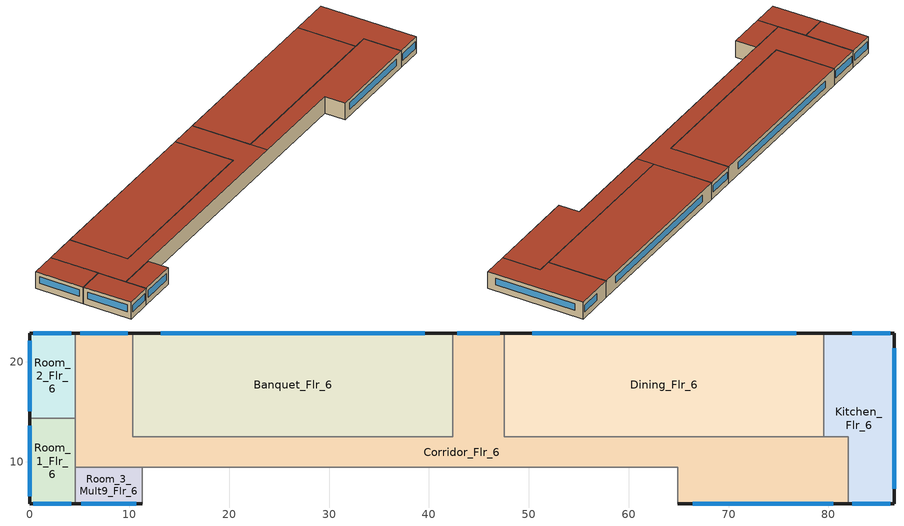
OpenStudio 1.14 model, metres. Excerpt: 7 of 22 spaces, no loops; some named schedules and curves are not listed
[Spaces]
Room_2_Flr_6
 floor adiabatic (Floor Adiabatic construction): 4.57,22.86 4.57,14.33 0,14.33 0,22.86 z16.15
 wall outside: 4.57,22.86 0,22.86 0,14.33 z16.15:19.2
 wall to Room_1_Flr_6: 0,14.33 4.57,14.33 z16.15:19.2
 wall adiabatic (Wall Adiabatic construction): 4.57,14.33 4.57,22.86 z16.15:19.2
 window: 0,22.11 0,15.07 / 4.17,22.86 0.4,22.86 z17.26:18.48
 roof outside: 4.57,14.33 4.57,22.86 0,22.86 0,14.33 z19.2
Banquet_Flr_6
 floor adiabatic (Floor Adiabatic construction): 42.37,22.86 42.37,12.5 10.36,12.5 10.36,22.86 z16.15
 wall outside: 42.37,22.86 10.36,22.86 z16.15:19.2
 wall to Corridor_Flr_6: 10.36,22.86 10.36,12.5 42.37,12.5 42.37,22.86 z16.15:19.2
 window: 39.57,22.86 13.16,22.86 z17.26:18.48
 roof outside: 42.37,12.5 42.37,22.86 10.36,22.86 10.36,12.5 z19.2
Corridor_Flr_6
 floor adiabatic (Floor Adiabatic construction): 47.55,22.86 47.55,12.5 81.99,12.5 81.99,5.79 64.92,5.79 64.92,9.45 4.57,9.45 4.57,22.86 10.36,22.86 10.36,12.5 42.37,12.5 42.37,22.86 z16.15
 wall outside: 64.92,5.79 81.99,5.79 / 47.55,22.86 42.37,22.86 / 10.36,22.86 4.57,22.86 z16.15:19.2
 wall adiabatic (Wall Adiabatic construction): 4.57,22.86 4.57,9.45 64.92,9.45 64.92,5.79 / 81.99,12.5 47.55,12.5 z16.15:19.2
 wall to Kitchen_Flr_6: 81.99,5.79 81.99,12.5 z16.15:19.2
 wall to Dining_Flr_6: 47.55,12.5 47.55,22.86 z16.15:19.2
 window: 66.42,5.79 80.5,5.79 / 47.09,22.86 42.82,22.86 / 9.86,22.86 5.08,22.86 z17.26:18.48
 roof outside: 81.99,5.79 81.99,12.5 47.55,12.5 47.55,9.45 64.92,9.45 64.92,5.79 z19.2; 47.55,9.45 47.55,22.86 42.37,22.86 42.37,12.5 10.36,12.5 10.36,22.86 4.57,22.86 4.57,9.45 z19.2
Room_3_Mult9_Flr_6
 floor adiabatic (Floor Adiabatic construction): 11.28,9.45 11.28,5.79 4.57,5.79 4.57,9.45 z16.15
 wall outside: 4.57,5.79 11.28,5.79 z16.15:19.2
 wall adiabatic (Wall Adiabatic construction): 11.28,5.79 11.28,9.45 4.57,9.45 4.57,5.79 z16.15:19.2
 window: 5.16,5.79 10.69,5.79 z17.26:18.48
 roof outside: 11.28,5.79 11.28,9.45 4.57,9.45 4.57,5.79 z19.2
Dining_Flr_6
 floor adiabatic (Floor Adiabatic construction): 79.55,22.86 79.55,12.5 47.55,12.5 47.55,22.86 z16.15
 wall outside: 79.55,22.86 47.55,22.86 z16.15:19.2
 wall adiabatic (Wall Adiabatic construction): 47.55,12.5 79.55,12.5 z16.15:19.2
 wall to Kitchen_Flr_6: 79.55,12.5 79.55,22.86 z16.15:19.2
 window: 76.75,22.86 50.35,22.86 z17.26:18.48
 roof outside: 79.55,12.5 79.55,22.86 47.55,22.86 47.55,12.5 z19.2
Room_1_Flr_6
 floor adiabatic (Floor Adiabatic construction): 4.57,14.33 4.57,5.79 0,5.79 0,14.33 z16.15
 wall outside: 0,14.33 0,5.79 4.57,5.79 z16.15:19.2
 wall adiabatic (Wall Adiabatic construction): 4.57,5.79 4.57,14.33 z16.15:19.2
 window: 0,13.58 0,6.54 / 0.4,5.79 4.17,5.79 z17.26:18.48
 roof outside: 4.57,5.79 4.57,14.33 0,14.33 0,5.79 z19.2
Kitchen_Flr_6
 floor adiabatic (Floor Adiabatic construction): 86.56,22.86 86.56,5.79 81.99,5.79 81.99,12.5 79.55,12.5 79.55,22.86 z16.15
 wall outside: 81.99,5.79 86.56,5.79 86.56,22.86 79.55,22.86 z16.15:19.2
 wall adiabatic (Wall Adiabatic construction): 79.55,12.5 81.99,12.5 z16.15:19.2
 window: 86.56,7.29 86.56,21.37 / 82.39,5.79 86.16,5.79 / 86.16,22.86 82.39,22.86 z17.26:18.48
 roof outside: 86.56,5.79 86.56,22.86 79.55,22.86 79.55,12.5 81.99,12.5 81.99,5.79 z19.2
[Site]
San Francisco Intl Ap_CA_USA: Latitude {deg}=37.62; Longitude {deg}=-122.4; Time Zone {hr}=-8; Elevation {m}=2; Terrain=City
[Building]
90.1-2013-LargeHotel-ASHRAE 169-3C created: 2018-06-08 12:04:58 -0700: North Axis {deg}=0; Default Construction Set=90.1-2013 - LrgHotel - ASHRAE 169-3C; Standards Building Type=LargeHotel
[Site:GroundTemperature:BuildingSurface]
20.74, 20.75, 20.74, 20.76, 20.78, 22.98, 23.31, 23.37, 23.41, 21.18, 20.89, 20.8
[Site:WaterMainsTemperature]
Calculation Method=Correlation; Annual Average Outdoor Air Temperature {C}=13.7833; Maximum Difference In Monthly Average Outdoor Air Temperatures {deltaC}=7.1
[SizingPeriod:DesignDay] Barometric Pressure {Pa}=101301; Sky Clearness=0; Rain Indicator=0; Snow Indicator=0; Day of Month=21; Daylight Saving Time Indicator=0; Humidity Indicating Type=Wetbulb; Dry-Bulb Temperature Range Modifier Type=DefaultMultipliers
Name | Maximum Dry-Bulb Temperature {C} | Daily Dry-Bulb Temperature Range {deltaC} | Humidity Indicating Conditions at Maximum Dry-Bulb | Wind Speed {m/s} | Wind Direction {deg} | Month | Day Type | Solar Model Indicator | ASHRAE Taub | ASHRAE Taud
San Francisco Intl Ap Ann Htg 99.6% Condns DB | 3.8 | 0 | 3.8 | 2.2 | 150 | 1 | WinterDesignDay | ASHRAEClearSky
San Francisco Intl Ap Ann Clg .4% Condns DB=>MWB | 28.3 | 8.5 | 17.2 | 5.9 | 310 | 8 | SummerDesignDay | ASHRAETau | 0.365 | 2.435
[ClimateZones]
Climate Zone Value 1=3C
[Material:NoMass] Thermal Absorptance=0.9; Solar Absorptance=0.7
Name | Roughness | Thermal Resistance {m2-K/W} | Visible Absorptance
CP02 CARPET PAD | VeryRough | 0.21648 | 0.8
Nonres_Floor_Insulation | MediumSmooth | 2.88292 | 0.7
Typical Insulation R-10.94 | Smooth | 1.92744 | 0.7
Typical Carpet Pad | Smooth | 0.21648 | 0.8
Typical Insulation R-5.74 | Smooth | 1.01115 | 0.7
Typical Insulation R-24.52 | Smooth | 4.31889 | 0.7
Typical Insulation R-0.58 | Smooth | 0.101875 | 0.7
Typical Insulation R-1.15 | Smooth | 0.202527 | 0.7
[Material]
Name | Roughness | Thickness {m} | Conductivity {W/m-K} | Density {kg/m3} | Specific Heat {J/kg-K} | Thermal Absorptance | Solar Absorptance | Visible Absorptance
100mm Normalweight concrete floor | MediumSmooth | 0.1016 | 2.31 | 2322 | 832
G01 13mm gypsum board | Smooth | 0.0127 | 0.16 | 800 | 1090 | 0.9 | 0.7 | 0.5
4 in. Normalweight Concrete Floor | MediumRough | 0.1016 | 2.31 | 2322 | 832 | 0.9 | 0.7 | 0.7
1IN Stucco | Smooth | 0.0253 | 0.6918 | 1858 | 837 | 0.9 | 0.7 | 0.92
8IN CONCRETE HW RefBldg | Rough | 0.2032 | 1.311 | 2240 | 836.8 | 0.9 | 0.7 | 0.7
1/2IN Gypsum | Smooth | 0.0127 | 0.16 | 784.9 | 830 | 0.9 | 0.4 | 0.4
Roof Membrane - Highly Reflective | VeryRough | 0.0095 | 0.16 | 1121.29 | 1460 | 0.75 | 0.45 | 0.7
Metal Roof Surface; F08 Metal surface | Smooth | 0.0008 | 45.28 | 7824 | 500 | 0.9 | 0.7 | 0.7
8 in. Normalweight Concrete Floor | MediumRough | 0.2032 | 2.31 | 2322 | 832 | 0.9 | 0.7 | 0.7
8 in. Concrete Block Basement Wall | MediumRough | 0.2032 | 1.326 | 1842 | 912 | 0.9 | 0.7 | 0.7
G05 25mm wood | MediumSmooth | 0.0254 | 0.15 | 608 | 1630 | 0.9 | 0.5 | 0.5
Std Wood 6inch | MediumSmooth | 0.15 | 0.12 | 540 | 1210 | 0.9 | 0.7 | 0.7
[Construction]
Floor Adiabatic construction; LargeHotel Interior Ceiling: CP02 CARPET PAD, 100mm Normalweight concrete floor, Nonres_Floor_Insulation
Wall Adiabatic construction; LargeHotel Interior Wall: G01 13mm gypsum board, G01 13mm gypsum board
Typical Insulated Exterior Mass Floor R-13.51: Typical Insulation R-10.94, 4 in. Normalweight Concrete Floor, Typical Carpet Pad
Typical Insulated Exterior Mass Wall R-8.13: 1IN Stucco, 8IN CONCRETE HW RefBldg, Typical Insulation R-5.74, 1/2IN Gypsum
Typical IEAD Roof - Highly Reflective R-25.64: Roof Membrane - Highly Reflective, Typical Insulation R-24.52, Metal Roof Surface
LargeHotel Interior Floor: Nonres_Floor_Insulation, 100mm Normalweight concrete floor, CP02 CARPET PAD
Typical Insulated Carpeted 8in Slab Floor: 8 in. Normalweight Concrete Floor, Typical Carpet Pad
Typical Insulated Basement Mass Wall: 8 in. Concrete Block Basement Wall
U 0.55 SHGC 0.25: Glass_2175_LayerAvg, Gap_1_W_0_0032, Glass_2022F_LayerAvg
Typical Insulated Metal Door R-1.43: F08 Metal surface, Typical Insulation R-0.58
Typical Overhead Door R-2.0: Typical Insulation R-1.15
Window_U_0.55_SHGC_0.35_Skylight_Frame_Width_0.709_in: Glass_2052_LayerAvg, Gap_1_W_0_0038, Glass_2027F_LayerAvg
Typical Interior Window: Clear 3mm
Typical Interior Door; Typical Interior Partition: G05 25mm wood
InteriorFurnishings: Std Wood 6inch
[DefaultConstructionSet]
90.1-2013 - LrgHotel - ASHRAE 169-3C: Default Exterior Surface Constructions=Default Surface Constructions 1; Default Interior Surface Constructions=Default Surface Constructions 2; Default Ground Contact Surface Constructions=Default Surface Constructions 3; Default Exterior SubSurface Constructions=Default Sub Surface Constructions 1; Default Interior SubSurface Constructions=Default Sub Surface Constructions 2; Interior Partition Construction=Typical Interior Partition
[DefaultSurfaceConstructions]
Name | Floor Construction | Wall Construction | Roof Ceiling Construction
Default Surface Constructions 1 | Typical Insulated Exterior Mass Floor R-13.51 | Typical Insulated Exterior Mass Wall R-8.13 | Typical IEAD Roof - Highly Reflective R-25.64
Default Surface Constructions 2 | LargeHotel Interior Floor | LargeHotel Interior Wall | LargeHotel Interior Ceiling
Default Surface Constructions 3 | Typical Insulated Carpeted 8in Slab Floor | Typical Insulated Basement Mass Wall
[DefaultSubSurfaceConstructions]
Name | Fixed Window Construction | Operable Window Construction | Door Construction | Overhead Door Construction | Skylight Construction | Tubular Daylight Dome Construction | Tubular Daylight Diffuser Construction
Default Sub Surface Constructions 1 | U 0.55 SHGC 0.25 | U 0.55 SHGC 0.25 | Typical Insulated Metal Door R-1.43 | Typical Overhead Door R-2.0 | Window_U_0.55_SHGC_0.35_Skylight_Frame_Width_0.709_in | Typical Interior Window | Typical Interior Window
Default Sub Surface Constructions 2 | Typical Interior Window | Typical Interior Window | Typical Interior Door
[WindowMaterial:Glazing] Optical Data Type=SpectralAverage; Infrared Transmittance at Normal Incidence=0; Back Side Infrared Hemispherical Emissivity=0.84; Dirt Correction Factor for Solar and Visible Transmittance=1; Solar Diffusing=No
Name | Thickness {m} | Solar Transmittance at Normal Incidence | Front Side Solar Reflectance at Normal Incidence | Back Side Solar Reflectance at Normal Incidence | Visible Transmittance at Normal Incidence | Front Side Visible Reflectance at Normal Incidence | Back Side Visible Reflectance at Normal Incidence | Front Side Infrared Hemispherical Emissivity | Conductivity {W/m-K}
Glass_2175_LayerAvg | 0.0086 | 0.167758 | 0.217606 | 0.437978 | 0.416044 | 0.078729 | 0.10654 | 0.84 | 1
Glass_2022F_LayerAvg | 0.0039 | 0.355897 | 0.394095 | 0.265645 | 0.677694 | 0.042734 | 0.05547 | 0.046 | 1
Glass_2052_LayerAvg | 0.00837 | 0.507767 | 0.054228 | 0.0544931 | 0.586833 | 0.05805 | 0.058397 | 0.84 | 1
Glass_2027F_LayerAvg | 0.004 | 0.369744 | 0.470069 | 0.340935 | 0.765222 | 0.0546 | 0.073741 | 0.03675 | 1
Clear 3mm | 0.003 | 0.837 | 0.075 | 0.075 | 0.898 | 0.081 | 0.081 | 0.84 | 0.9
[WindowMaterial:Gas] Gas Type=Air
Name | Thickness {m}
Gap_1_W_0_0032 | 0.0032
Gap_1_W_0_0038 | 0.0038
[Space] Building Story=Building Story 4; Part of Total Floor Area=Yes
Name | Space Type | Thermal Zone
Room_2_Flr_6 | LargeHotel GuestRoom3 | Room_2_Flr_6 ZN
Banquet_Flr_6 | LargeHotel Banquet | Banquet_Flr_6 ZN
Kitchen_Flr_6 | LargeHotel Kitchen | Kitchen_Flr_6 ZN
Corridor_Flr_6 | LargeHotel Corridor | Corridor_Flr_6 ZN
Room_3_Mult9_Flr_6 | LargeHotel GuestRoom4 | Room_3_Mult9_Flr_6 ZN
Dining_Flr_6 | LargeHotel Banquet | Dining_Flr_6 ZN
Room_1_Flr_6 | LargeHotel GuestRoom3 | Room_1_Flr_6 ZN
[SpaceType] Standards Building Type=LargeHotel
Name | Default Schedule Set | Design Specification Outdoor Air Object | Standards Space Type
LargeHotel Banquet | LargeHotel Banquet Schedule Set | LargeHotel Banquet Ventilation | Banquet
LargeHotel Corridor | LargeHotel Corridor Schedule Set | LargeHotel Corridor Ventilation | Corridor
LargeHotel GuestRoom3 | LargeHotel GuestRoom3 Schedule Set | LargeHotel GuestRoom3 Ventilation | GuestRoom3
LargeHotel GuestRoom4 | LargeHotel GuestRoom4 Schedule Set | LargeHotel GuestRoom4 Ventilation | GuestRoom4
LargeHotel Kitchen | LargeHotel Kitchen Schedule Set | LargeHotel Kitchen Ventilation | Kitchen
[People:Definition] Number of People Calculation Method=People/Area; Fraction Radiant=0.3
Name | People per Space Floor Area {person/m2}
LargeHotel Banquet People Definition | 0.753474
LargeHotel GuestRoom3 People Definition | 0.0384272
LargeHotel GuestRoom4 People Definition | 0.061139
LargeHotel Kitchen People Definition | 0.215278
[People] Work Efficiency Schedule=Work Efficiency Schedule; Clothing Insulation Schedule=Clothing Schedule; Air Velocity Schedule=Air Velocity Schedule
Name | People Definition | Space or SpaceType
LargeHotel Banquet People | LargeHotel Banquet People Definition | LargeHotel Banquet
LargeHotel GuestRoom3 People | LargeHotel GuestRoom3 People Definition | LargeHotel GuestRoom3
LargeHotel GuestRoom4 People | LargeHotel GuestRoom4 People Definition | LargeHotel GuestRoom4
LargeHotel Kitchen People | LargeHotel Kitchen People Definition | LargeHotel Kitchen
[Lights:Definition] Design Level Calculation Method=Watts/Area; Fraction Radiant=0.7; Fraction Visible=0.2
Name | Watts per Space Floor Area {W/m2}
LargeHotel Banquet Lights Definition | 9.57988
LargeHotel Corridor Lights Definition | 7.10418
LargeHotel GuestRoom3 Lights Definition; LargeHotel GuestRoom4 Lights Definition | 9.79516
LargeHotel Kitchen Lights Definition | 13.0243
[Lights] Fraction Replaceable=1
Name | Lights Definition | Space or SpaceType
LargeHotel Banquet Lights | LargeHotel Banquet Lights Definition | LargeHotel Banquet
LargeHotel Corridor Lights | LargeHotel Corridor Lights Definition | LargeHotel Corridor
LargeHotel GuestRoom3 Lights | LargeHotel GuestRoom3 Lights Definition | LargeHotel GuestRoom3
LargeHotel GuestRoom4 Lights | LargeHotel GuestRoom4 Lights Definition | LargeHotel GuestRoom4
LargeHotel Kitchen Lights | LargeHotel Kitchen Lights Definition | LargeHotel Kitchen
[ElectricEquipment:Definition]
Name | Design Level Calculation Method | Watts per Space Floor Area {W/m2} | Fraction Radiant | Fraction Latent | Fraction Lost | Design Level {W}
LargeHotel Banquet Elec Equip Definition | Watts/Area | 67.8234 | 0.5
LargeHotel GuestRoom3 Elec Equip Definition | Watts/Area | 6.74897 | 0.5
LargeHotel GuestRoom4 Elec Equip Definition | Watts/Area | 10.5163 | 0.5
LargeHotel Kitchen Elec Equip Definition | Watts/Area | 508.057 | 0.5 | 0.2 | 0.1
Kitchen Electric Equipment Definition1 | EquipmentLevel |  | 0.25 | 0 | 0 | 457.7
Kitchen Electric Equipment Definition2 | EquipmentLevel |  | 0.25 | 0 | 0 | 285
[ElectricEquipment]
Name | Electric Equipment Definition | Space or SpaceType | Schedule
LargeHotel Banquet Elec Equip | LargeHotel Banquet Elec Equip Definition | LargeHotel Banquet
LargeHotel GuestRoom3 Elec Equip | LargeHotel GuestRoom3 Elec Equip Definition | LargeHotel GuestRoom3
LargeHotel GuestRoom4 Elec Equip | LargeHotel GuestRoom4 Elec Equip Definition | LargeHotel GuestRoom4
LargeHotel Kitchen Elec Equip | LargeHotel Kitchen Elec Equip Definition | LargeHotel Kitchen
Kitchen_Reach-in-Freezer | Kitchen Electric Equipment Definition1 | LargeHotel Kitchen | HotelLarge ALWAYS_ON
Kitchen_Reach-in-Refrigerator | Kitchen Electric Equipment Definition2 | LargeHotel Kitchen | HotelLarge ALWAYS_ON
[DesignSpecification:OutdoorAir] Outdoor Air Method=Sum; Outdoor Air Flow per Person {m3/s-person}=0; Outdoor Air Flow Rate {m3/s}=0; Outdoor Air Flow Air Changes per Hour {1/hr}=0
Name | Outdoor Air Flow per Floor Area {m3/s-m2}
LargeHotel Banquet Ventilation | 0.0020828
LargeHotel Corridor Ventilation | 0.0003048
LargeHotel GuestRoom3 Ventilation | 0.000395478
LargeHotel GuestRoom4 Ventilation | 0.000449072
LargeHotel Kitchen Ventilation | 0.0016764
[DefaultScheduleSet] People Activity Level Schedule=HotelLarge ACTIVITY_SCH; Infiltration Schedule=HotelLarge INFIL_QUARTER_ON_SCH
Name | Number of People Schedule | Lighting Schedule | Electric Equipment Schedule | Gas Equipment Schedule
LargeHotel Banquet Schedule Set | HotelLarge BLDG_OCC_SCH | HotelLarge BLDG_LIGHT_SCH | HotelLarge Kitchen_Elec_Equip_SCH
LargeHotel Corridor Schedule Set | HotelLarge BLDG_OCC_SCH | HotelLarge BLDG_LIGHT_CORRIDOR_SCH_2010 | HotelLarge BLDG_EQUIP_SCH
LargeHotel GuestRoom3 Schedule Set; LargeHotel GuestRoom4 Schedule Set | HotelLarge GuestRoom_Occ_Sch | HotelLarge BLDG_LIGHT_GUESTROOM_SCH_2010 | HotelLarge GuestRoom_Eqp_Sch_Adva
LargeHotel Kitchen Schedule Set | HotelLarge BLDG_OCC_SCH | HotelLarge BLDG_LIGHT_SCH | HotelLarge Kitchen_Elec_Equip_SCH | HotelLarge Kitchen_Gas_Equip_SCH
[ThermostatSetpoint:DualSetpoint]
Name | Heating Setpoint Temperature Schedule | Cooling Setpoint Temperature Schedule
LargeHotel GuestRoom3 Thermostat 1; LargeHotel GuestRoom4 Thermostat 1; LargeHotel GuestRoom3 Thermostat 2 | HotelLarge Adva_OccGuestRoom_HtgSP_Sch | HotelLarge Adva_OccGuestRoom_ClgSP_Sch
LargeHotel Kitchen Thermostat 1; LargeHotel Corridor Thermostat 1; LargeHotel Banquet Thermostat 1; LargeHotel Banquet Thermostat 2 | HotelLarge HTGSETP_SCH | HotelLarge CLGSETP_SCH
[GasEquipment:Definition]
LargeHotel Kitchen Gas Equip Definition: Design Level Calculation Method=Watts/Area; Watts per Space Floor Area {W/m2}=2419.57; Fraction Latent=0.1; Fraction Radiant=0.2; Fraction Lost=0.7
[GasEquipment]
LargeHotel Kitchen Gas Equip: Gas Equipment Definition=LargeHotel Kitchen Gas Equip Definition; Space or SpaceType=LargeHotel Kitchen
[SpaceInfiltration:DesignFlowRate] Schedule=HotelLarge INFIL_QUARTER_ON_SCH; Design Flow Rate Calculation Method=Flow/ExteriorArea; Constant Term Coefficient=0; Temperature Term Coefficient=0; Velocity Term Coefficient=0.224; Velocity Squared Term Coefficient=0
Name | Space or SpaceType | Flow per Exterior Surface Area {m3/s-m2}
Banquet_Flr_6 Infiltration | Banquet_Flr_6 | 0.00012945
Corridor_Flr_6 Infiltration | Corridor_Flr_6 | 9.78354e-05
Dining_Flr_6 Infiltration | Dining_Flr_6 | 0.00012945
Kitchen_Flr_6 Infiltration | Kitchen_Flr_6 | 0.00026092
Room_1_Flr_6 Infiltration | Room_1_Flr_6 | 0.000288134
Room_2_Flr_6 Infiltration | Room_2_Flr_6 | 0.000288139
Room_3_Mult9_Flr_6 Infiltration | Room_3_Mult9_Flr_6 | 0.000258882
[InternalMass:Definition]
Internal Mass Definition 1: Construction=InteriorFurnishings; Design Level Calculation Method=SurfaceArea/Area; Surface Area per Space Floor Area=2
[InternalMass] Internal Mass Definition=Internal Mass Definition 1
Name | Space or SpaceType
Banquet_Flr_6 Mass | Banquet_Flr_6
Dining_Flr_6 Mass | Dining_Flr_6
Corridor_Flr_6 Mass | Corridor_Flr_6
Kitchen_Flr_6 Mass; Kitchen_Flr_6 Mass 1; Kitchen_Flr_6 Mass 2 | Kitchen_Flr_6
Room_1_Flr_6 Mass | Room_1_Flr_6
Room_2_Flr_6 Mass | Room_2_Flr_6
Room_3_Mult9_Flr_6 Mass | Room_3_Mult9_Flr_6
[ThermalZone] Use Ideal Air Loads=No
Room_1_Flr_6 ZN: Thermostat=LargeHotel GuestRoom3 Thermostat 1
Room_3_Mult9_Flr_6 ZN: Thermostat=LargeHotel GuestRoom4 Thermostat 1; Multiplier=9
Kitchen_Flr_6 ZN: Thermostat=LargeHotel Kitchen Thermostat 1
Corridor_Flr_6 ZN: Thermostat=LargeHotel Corridor Thermostat 1
Room_2_Flr_6 ZN: Thermostat=LargeHotel GuestRoom3 Thermostat 2
Banquet_Flr_6 ZN: Thermostat=LargeHotel Banquet Thermostat 1; Primary Daylighting Control=Banquet_Flr_6 Daylt Sensor 1; Fraction of Zone Controlled by Primary Daylighting Control=0.202046; Secondary Daylighting Control=Banquet_Flr_6 Daylt Sensor 2; Fraction of Zone Controlled by Secondary Daylighting Control=0.202046
Dining_Flr_6 ZN: Thermostat=LargeHotel Banquet Thermostat 2; Primary Daylighting Control=Dining_Flr_6 Daylt Sensor 1; Fraction of Zone Controlled by Primary Daylighting Control=0.202046; Secondary Daylighting Control=Dining_Flr_6 Daylt Sensor 2; Fraction of Zone Controlled by Secondary Daylighting Control=0.202046
[Refrigeration:Compressor] Rated Return Gas Temperature {C}=18.3; Rated Subcooling {deltaC}=0
Name | Refrigeration Compressor Power Curve | Refrigeration Compressor Capacity Curve
Refrigeration Compressor 1 | Refrigeration Compressor Power Curve | Refrigeration Compressor Capacity Curve
Refrigeration Compressor 2 | Refrigeration Compressor Power Curve 1 | Refrigeration Compressor Capacity Curve 1
[Exterior:Lights:Definition]
Name | Design Level {W}
Occ Sensing Exterior Lights Def | 14952
Fuel equipment 1 Def | 122222
Fuel equipment 2 Def | 375.9
[Exterior:Lights]
Name | Exterior Lights Definition | Schedule | Control Option
Occ Sensing Exterior Lights Def | Occ Sensing Exterior Lights Def | Always On | AstronomicalClock
Fuel equipment 1 | Fuel equipment 1 Def | HotelLarge BLDG_ELEVATORS | ScheduleNameOnly
Fuel equipment 2 | Fuel equipment 2 Def | HotelLarge ELEV_LIGHT_FAN_SCH_ADD_DF | ScheduleNameOnly
[BuildingStory]
Building Story 4: Nominal Z Coordinate {m}=16.152
[EnergyManagementSystem:Sensor] Output Variable or Output Meter Index Key=Environment; Output Variable or Output Meter=Site Outdoor Air Drybulb Temperature
OAT; OAT_1
[EnergyManagementSystem:Actuator] Actuated Component Type=Schedule:Year; Actuated Component Control Type=Schedule Value
Name | Actuated Component
SYS9DOASAirLoopHVACHtgSch0 | HotelLarge Adva_OccGuestRoom_HtgSP_Sch
SYS9DOASAirLoopHVACClgSch0 | HotelLarge Adva_OccGuestRoom_ClgSP_Sch
VAVWITHREHEATHtgSch0 | HotelLarge HTGSETP_SCH
VAVWITHREHEATClgSch0 | HotelLarge CLGSETP_SCH
[EnergyManagementSystem:Program]
SYS9DOASAirLoopHVACOptimumStartProg0: IF DaylightSavings==0 && DayOfWeek>1 && Hour==5 && OAT<23.9 && OAT>1.7; SET SYS9DOASAirLoopHVACClgSch0 = 29.4; SET SYS9DOASAirLoopHVACHtgSch0 = 15.6; ELSEIF DaylightSavings==0 && DayOfWeek==1 && Hour==7 && OAT<23.9 && OAT>1.7; SET SYS9DOASAirLoopHVACClgSch0 = 29.4; SET SYS9DOASAirLoopHVACHtgSch0 = 15.6; ELSEIF DaylightSavings==1 && DayOfWeek>1 && Hour==4 && OAT<23.9 && OAT>1.7; SET SYS9DOASAirLoopHVACClgSch0 = 29.4; SET SYS9DOASAirLoopHVACHtgSch0 = 15.6; ELSEIF DaylightSavings==1 && DayOfWeek==1 && Hour==6 && OAT<23.9 && OAT>1.7; SET SYS9DOASAirLoopHVACClgSch0 = 29.4; SET SYS9DOASAirLoopHVACHtgSch0 = 15.6; ELSE; SET SYS9DOASAirLoopHVACClgSch0 = NULL; SET SYS9DOASAirLoopHVACHtgSch0 = NULL; ENDIF
VAVWITHREHEATOptimumStartProg0: IF DaylightSavings==0 && DayOfWeek>1 && Hour==5 && OAT_1<23.9 && OAT_1>1.7; SET VAVWITHREHEATClgSch0 = 29.4; SET VAVWITHREHEATHtgSch0 = 15.6; ELSEIF DaylightSavings==0 && DayOfWeek==1 && Hour==7 && OAT_1<23.9 && OAT_1>1.7; SET VAVWITHREHEATClgSch0 = 29.4; SET VAVWITHREHEATHtgSch0 = 15.6; ELSEIF DaylightSavings==1 && DayOfWeek>1 && Hour==4 && OAT_1<23.9 && OAT_1>1.7; SET VAVWITHREHEATClgSch0 = 29.4; SET VAVWITHREHEATHtgSch0 = 15.6; ELSEIF DaylightSavings==1 && DayOfWeek==1 && Hour==6 && OAT_1<23.9 && OAT_1>1.7; SET VAVWITHREHEATClgSch0 = 29.4; SET VAVWITHREHEATHtgSch0 = 15.6; ELSE; SET VAVWITHREHEATClgSch0 = NULL; SET VAVWITHREHEATHtgSch0 = NULL; ENDIF
[EnergyManagementSystem:ProgramCallingManager]
SYS9DOASAirLoopHVACOptimumStartCallingManager0: BeginTimestepBeforePredictor; SYS9DOASAirLoopHVACOptimumStartProg0
VAVWITHREHEATOptimumStartCallingManager0: BeginTimestepBeforePredictor; VAVWITHREHEATOptimumStartProg0
[Daylighting:Control] Position Z-Coordinate {m}=16.914; Illuminance Setpoint {lux}=300; Lighting Control Type=Stepped; Minimum Input Power Fraction for Continuous Dimming Control=0.3; Minimum Light Output Fraction for Continuous Dimming Control=0.2; Number of Stepped Control Steps=3; Probability Lighting will be Reset When Needed in Manual Stepped Control=1; Maximum Allowable Discomfort Glare Index=22
Name | Space | Position X-Coordinate {m} | Position Y-Coordinate {m}
Banquet_Flr_6 Daylt Sensor 1 | Banquet_Flr_6 | 26.3655 | 21.32088
Banquet_Flr_6 Daylt Sensor 2 | Banquet_Flr_6 | 26.3655 | 19.75844
Dining_Flr_6 Daylt Sensor 1 | Dining_Flr_6 | 63.5505 | 21.32088
Dining_Flr_6 Daylt Sensor 2 | Dining_Flr_6 | 63.5505 | 19.75844
[Schedule:Ruleset]
Name | Default Day Schedule | Summer Design Day Schedule | Winter Design Day Schedule
HotelLarge INFIL_QUARTER_ON_SCH | HotelLarge INFIL_QUARTER_ON_SCH Default | HotelLarge INFIL_QUARTER_ON_SCH Summer Design Day | HotelLarge INFIL_QUARTER_ON_SCH Winter Design Day
Always On | Always On Default
HotelLarge BLDG_ELEVATORS | HotelLarge BLDG_ELEVATORS Default | HotelLarge BLDG_ELEVATORS Summer Design Day | HotelLarge BLDG_ELEVATORS Winter Design Day
